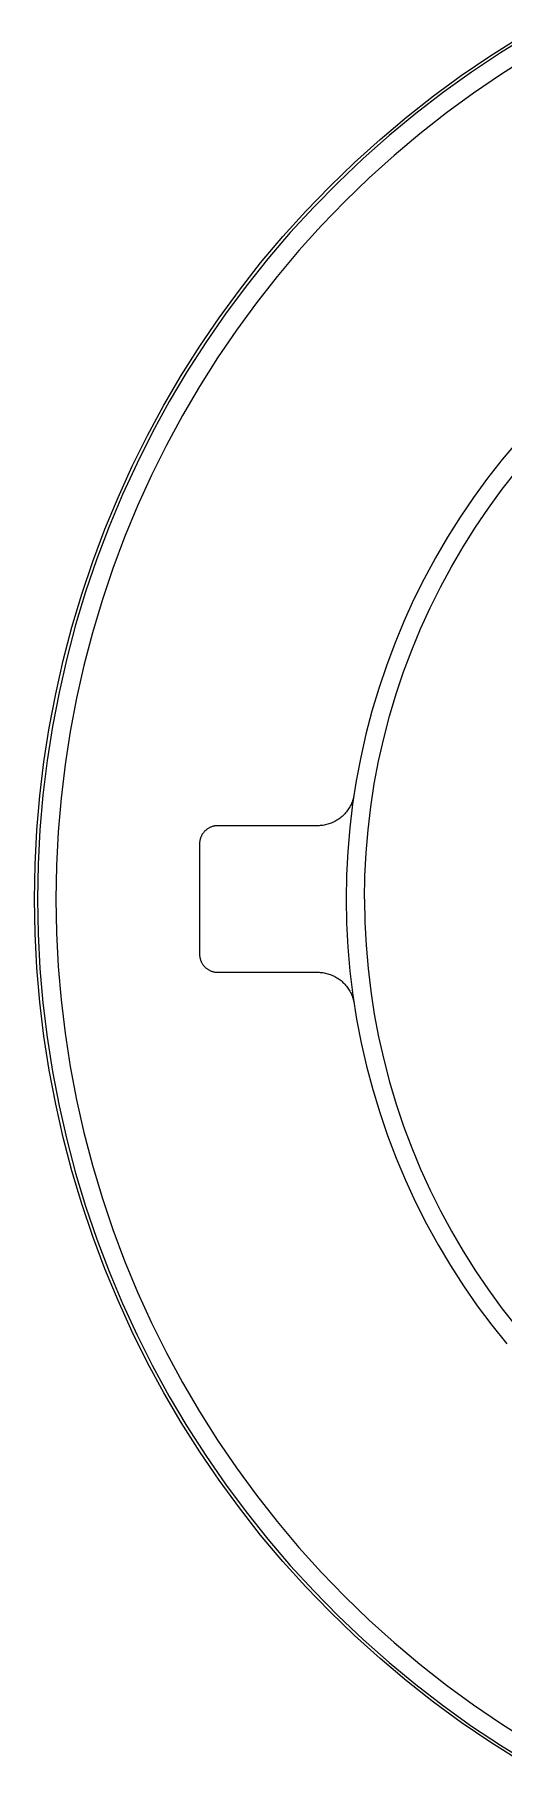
# Model space of a CAD drawing. Header units: metres. Extents: x 198 to 412, y -54 to 17.
# Drawn here: x 258.94137 to 258.95416, y -7.46985 to -7.42267 of the extents above; entities that cross this region are included whole.
import ezdxf

# ---------------------------------------------------------------- set-up
doc = ezdxf.new("R2010")
doc.units = ezdxf.units.M
doc.header["$LTSCALE"] = 10
doc.layers.add('01', color=1, linetype='Continuous')

# ---------------------------------------------------------------- blocks, each defined once
blk = doc.blocks.new('juego de ducha california')
for p, q in [((493.239601, 11757.575403, 0), (493.240395, 11757.575905, 0)), ((493.240701, 11757.575995, 0), (493.239896, 11757.575498, 0)), ((493.238825, 11757.574875, 0), (493.239601, 11757.575403, 0)), ((493.239896, 11757.575498, 0), (493.239107, 11757.574974, 0)), ((493.240697, 11757.575409, 0), (493.239919, 11757.574918, 0)), ((493.238067, 11757.57432, 0), (493.238825, 11757.574875, 0)), ((493.239107, 11757.574974, 0), (493.238338, 11757.574423, 0)), ((493.239919, 11757.574918, 0), (493.23916, 11757.574401, 0)), ((493.238338, 11757.574423, 0), (493.237588, 11757.573846, 0)), ((493.23916, 11757.574401, 0), (493.238418, 11757.573858, 0)), ((493.237329, 11757.57374, 0), (493.238067, 11757.57432, 0)), ((493.236611, 11757.573135, 0), (493.237329, 11757.57374, 0)), ((493.237588, 11757.573846, 0), (493.236858, 11757.573243, 0)), ((493.238418, 11757.573858, 0), (493.237695, 11757.57329, 0)), ((493.235913, 11757.572506, 0), (493.236611, 11757.573135, 0)), ((493.236858, 11757.573243, 0), (493.236149, 11757.572615, 0)), ((493.237695, 11757.57329, 0), (493.236992, 11757.572698, 0)), ((493.235238, 11757.571854, 0), (493.235913, 11757.572506, 0)), ((493.236149, 11757.572615, 0), (493.235463, 11757.571963, 0)), ((493.236992, 11757.572698, 0), (493.23631, 11757.572082, 0)), ((493.23631, 11757.572082, 0), (493.235649, 11757.571443, 0)), ((493.234586, 11757.571178, 0), (493.235238, 11757.571854, 0)), ((493.235463, 11757.571963, 0), (493.2348, 11757.571288, 0)), ((493.233957, 11757.570481, 0), (493.234586, 11757.571178, 0)), ((493.2348, 11757.571288, 0), (493.23416, 11757.570591, 0)), ((493.235649, 11757.571443, 0), (493.23501, 11757.570782, 0)), ((493.23416, 11757.570591, 0), (493.233544, 11757.569872, 0)), ((493.23501, 11757.570782, 0), (493.234394, 11757.5701, 0)), ((493.233352, 11757.569763, 0), (493.233957, 11757.570481, 0)), ((493.232771, 11757.569025, 0), (493.233352, 11757.569763, 0)), ((493.233544, 11757.569872, 0), (493.232954, 11757.569131, 0)), ((493.234394, 11757.5701, 0), (493.233802, 11757.569397, 0)), ((493.233802, 11757.569397, 0), (493.233234, 11757.568674, 0)), ((493.232217, 11757.568267, 0), (493.232771, 11757.569025, 0)), ((493.232954, 11757.569131, 0), (493.23239, 11757.568371, 0)), ((493.231689, 11757.567491, 0), (493.232217, 11757.568267, 0)), ((493.23239, 11757.568371, 0), (493.231852, 11757.567592, 0)), ((493.233234, 11757.568674, 0), (493.232691, 11757.567932, 0)), ((493.232691, 11757.567932, 0), (493.232174, 11757.567172, 0)), ((493.231187, 11757.566697, 0), (493.231689, 11757.567491, 0)), ((493.231852, 11757.567592, 0), (493.231342, 11757.566795, 0)), ((493.232174, 11757.567172, 0), (493.231683, 11757.566395, 0)), ((493.230713, 11757.565886, 0), (493.231187, 11757.566697, 0)), ((493.231342, 11757.566795, 0), (493.230859, 11757.565981, 0)), ((493.231683, 11757.566395, 0), (493.231219, 11757.565602, 0)), ((493.230267, 11757.56506, 0), (493.230713, 11757.565886, 0)), ((493.230859, 11757.565981, 0), (493.230405, 11757.565151, 0)), ((493.231219, 11757.565602, 0), (493.230782, 11757.564793, 0)), ((493.229849, 11757.564219, 0), (493.230267, 11757.56506, 0)), ((493.230405, 11757.565151, 0), (493.229979, 11757.564305, 0)), ((493.230782, 11757.564793, 0), (493.230373, 11757.56397, 0)), ((493.240363, 11757.564895, 0), (493.239945, 11757.564399, 0)), ((493.22946, 11757.563364, 0), (493.229849, 11757.564219, 0)), ((493.229979, 11757.564305, 0), (493.229583, 11757.563445, 0)), ((493.239945, 11757.564399, 0), (493.239544, 11757.563889, 0)), ((493.239943, 11757.563587, 0), (493.240333, 11757.564083, 0)), ((493.230373, 11757.56397, 0), (493.229993, 11757.563133, 0)), ((493.239544, 11757.563889, 0), (493.239161, 11757.563365, 0)), ((493.23957, 11757.563077, 0), (493.239943, 11757.563587, 0)), ((493.229101, 11757.562497, 0), (493.22946, 11757.563364, 0)), ((493.229583, 11757.563445, 0), (493.229217, 11757.562572, 0)), ((493.229993, 11757.563133, 0), (493.229641, 11757.562284, 0)), ((493.239161, 11757.563365, 0), (493.238796, 11757.562829, 0)), ((493.239214, 11757.562554, 0), (493.23957, 11757.563077, 0)), ((493.229217, 11757.562572, 0), (493.228882, 11757.561687, 0)), ((493.238796, 11757.562829, 0), (493.23845, 11757.56228, 0)), ((493.228771, 11757.561617, 0), (493.229101, 11757.562497, 0)), ((493.229641, 11757.562284, 0), (493.229318, 11757.561423, 0)), ((493.23845, 11757.56228, 0), (493.238122, 11757.56172, 0)), ((493.238877, 11757.56202, 0), (493.239214, 11757.562554, 0)), ((493.228882, 11757.561687, 0), (493.228577, 11757.560791, 0)), ((493.238122, 11757.56172, 0), (493.237814, 11757.561149, 0)), ((493.238558, 11757.561475, 0), (493.238877, 11757.56202, 0)), ((493.228472, 11757.560727, 0), (493.228771, 11757.561617, 0)), ((493.229318, 11757.561423, 0), (493.229025, 11757.560552, 0)), ((493.237814, 11757.561149, 0), (493.237525, 11757.560568, 0)), ((493.238258, 11757.560919, 0), (493.238558, 11757.561475, 0)), ((493.228203, 11757.559828, 0), (493.228472, 11757.560727, 0)), ((493.228577, 11757.560791, 0), (493.228303, 11757.559885, 0)), ((493.237977, 11757.560354, 0), (493.238258, 11757.560919, 0)), ((493.229025, 11757.560552, 0), (493.228762, 11757.559671, 0)), ((493.237525, 11757.560568, 0), (493.237257, 11757.559978, 0)), ((493.237715, 11757.559779, 0), (493.237977, 11757.560354, 0)), ((493.227966, 11757.558919, 0), (493.228203, 11757.559828, 0)), ((493.228303, 11757.559885, 0), (493.228061, 11757.55897, 0)), ((493.237257, 11757.559978, 0), (493.237008, 11757.559378, 0)), ((493.237473, 11757.559195, 0), (493.237715, 11757.559779, 0)), ((493.228762, 11757.559671, 0), (493.228529, 11757.558782, 0)), ((493.237008, 11757.559378, 0), (493.236781, 11757.558771, 0)), ((493.227759, 11757.558003, 0), (493.227966, 11757.558919, 0)), ((493.228061, 11757.55897, 0), (493.22785, 11757.558047, 0)), ((493.237252, 11757.558603, 0), (493.237473, 11757.559195, 0)), ((493.228529, 11757.558782, 0), (493.228327, 11757.557885, 0)), ((493.236781, 11757.558771, 0), (493.236574, 11757.558156, 0)), ((493.23705, 11757.558005, 0), (493.237252, 11757.558603, 0)), ((493.227584, 11757.557081, 0), (493.227759, 11757.558003, 0)), ((493.22785, 11757.558047, 0), (493.227671, 11757.557118, 0)), ((493.228327, 11757.557885, 0), (493.228155, 11757.556982, 0)), ((493.236574, 11757.558156, 0), (493.236388, 11757.557534, 0)), ((493.23687, 11757.557399, 0), (493.23705, 11757.558005, 0)), ((493.236388, 11757.557534, 0), (493.236224, 11757.556907, 0)), ((493.23671, 11757.556788, 0), (493.23687, 11757.557399, 0)), ((493.22744, 11757.556153, 0), (493.227584, 11757.557081, 0)), ((493.227671, 11757.557118, 0), (493.227525, 11757.556183, 0)), ((493.228155, 11757.556982, 0), (493.228015, 11757.556074, 0)), ((493.236224, 11757.556907, 0), (493.236081, 11757.556274, 0)), ((493.236571, 11757.556172, 0), (493.23671, 11757.556788, 0)), ((493.227328, 11757.55522, 0), (493.22744, 11757.556153, 0)), ((493.227525, 11757.556183, 0), (493.227411, 11757.555243, 0)), ((493.228015, 11757.556074, 0), (493.227905, 11757.555161, 0)), ((493.236081, 11757.556274, 0), (493.23596, 11757.555636, 0)), ((493.236453, 11757.555551, 0), (493.236571, 11757.556172, 0)), ((493.23596, 11757.555636, 0), (493.235861, 11757.554995, 0)), ((493.236356, 11757.554927, 0), (493.236453, 11757.555551, 0)), ((493.227248, 11757.554285, 0), (493.227328, 11757.55522, 0)), ((493.227411, 11757.555243, 0), (493.227329, 11757.5543, 0)), ((493.227905, 11757.555161, 0), (493.227827, 11757.554245, 0)), ((493.235832, 11757.55502, 0), (493.235818, 11757.554989, 0)), ((493.235844, 11757.555052, 0), (493.235832, 11757.55502, 0)), ((493.235856, 11757.555085, 0), (493.235844, 11757.555052, 0)), ((493.235867, 11757.555117, 0), (493.235856, 11757.555085, 0)), ((493.235876, 11757.555151, 0), (493.235867, 11757.555117, 0)), ((493.235884, 11757.555184, 0), (493.235876, 11757.555151, 0)), ((493.235892, 11757.555218, 0), (493.235884, 11757.555184, 0)), ((493.235434, 11757.554556, 0), (493.235404, 11757.554539, 0)), ((493.235463, 11757.554575, 0), (493.235434, 11757.554556, 0)), ((493.235491, 11757.554595, 0), (493.235463, 11757.554575, 0)), ((493.235519, 11757.554615, 0), (493.235491, 11757.554595, 0)), ((493.235546, 11757.554637, 0), (493.235519, 11757.554615, 0)), ((493.235572, 11757.554659, 0), (493.235546, 11757.554637, 0)), ((493.235598, 11757.554682, 0), (493.235572, 11757.554659, 0)), ((493.235622, 11757.554706, 0), (493.235598, 11757.554682, 0)), ((493.235646, 11757.554731, 0), (493.235622, 11757.554706, 0)), ((493.235669, 11757.554757, 0), (493.235646, 11757.554731, 0)), ((493.235691, 11757.554784, 0), (493.235669, 11757.554757, 0)), ((493.235712, 11757.554811, 0), (493.235691, 11757.554784, 0)), ((493.235732, 11757.554839, 0), (493.235712, 11757.554811, 0)), ((493.235751, 11757.554868, 0), (493.235732, 11757.554839, 0)), ((493.235769, 11757.554897, 0), (493.235751, 11757.554868, 0)), ((493.235787, 11757.554927, 0), (493.235769, 11757.554897, 0)), ((493.235861, 11757.554995, 0), (493.235783, 11757.554351, 0)), ((493.235803, 11757.554958, 0), (493.235787, 11757.554927, 0)), ((493.235818, 11757.554989, 0), (493.235803, 11757.554958, 0)), ((493.236281, 11757.5543, 0), (493.236356, 11757.554927, 0)), ((493.2272, 11757.553347, 0), (493.227248, 11757.554285, 0)), ((493.227329, 11757.5543, 0), (493.22728, 11757.553355, 0)), ((493.227827, 11757.554245, 0), (493.22778, 11757.553327, 0)), ((493.231714, 11757.554079, 0), (493.231708, 11757.554063, 0)), ((493.23172, 11757.554095, 0), (493.231714, 11757.554079, 0)), ((493.231727, 11757.554111, 0), (493.23172, 11757.554095, 0)), ((493.231734, 11757.554127, 0), (493.231727, 11757.554111, 0)), ((493.231742, 11757.554143, 0), (493.231734, 11757.554127, 0)), ((493.231751, 11757.554158, 0), (493.231742, 11757.554143, 0)), ((493.23176, 11757.554173, 0), (493.231751, 11757.554158, 0)), ((493.231769, 11757.554188, 0), (493.23176, 11757.554173, 0)), ((493.231779, 11757.554202, 0), (493.231769, 11757.554188, 0)), ((493.23179, 11757.554216, 0), (493.231779, 11757.554202, 0)), ((493.231801, 11757.55423, 0), (493.23179, 11757.554216, 0)), ((493.231812, 11757.554243, 0), (493.231801, 11757.55423, 0)), ((493.231824, 11757.554255, 0), (493.231812, 11757.554243, 0)), ((493.231836, 11757.554268, 0), (493.231824, 11757.554255, 0)), ((493.231849, 11757.55428, 0), (493.231836, 11757.554268, 0)), ((493.231862, 11757.554291, 0), (493.231849, 11757.55428, 0)), ((493.231876, 11757.554302, 0), (493.231862, 11757.554291, 0)), ((493.23189, 11757.554313, 0), (493.231876, 11757.554302, 0)), ((493.231904, 11757.554323, 0), (493.23189, 11757.554313, 0)), ((493.231919, 11757.554332, 0), (493.231904, 11757.554323, 0)), ((493.231934, 11757.554341, 0), (493.231919, 11757.554332, 0)), ((493.231949, 11757.55435, 0), (493.231934, 11757.554341, 0)), ((493.231964, 11757.554358, 0), (493.231949, 11757.55435, 0)), ((493.23198, 11757.554365, 0), (493.231964, 11757.554358, 0)), ((493.231996, 11757.554372, 0), (493.23198, 11757.554365, 0)), ((493.232013, 11757.554378, 0), (493.231996, 11757.554372, 0)), ((493.232029, 11757.554384, 0), (493.232013, 11757.554378, 0)), ((493.232046, 11757.554389, 0), (493.232029, 11757.554384, 0)), ((493.232063, 11757.554393, 0), (493.232046, 11757.554389, 0)), ((493.23208, 11757.554397, 0), (493.232063, 11757.554393, 0)), ((493.232097, 11757.554401, 0), (493.23208, 11757.554397, 0)), ((493.232114, 11757.554403, 0), (493.232097, 11757.554401, 0)), ((493.232131, 11757.554405, 0), (493.232114, 11757.554403, 0)), ((493.232149, 11757.554407, 0), (493.232131, 11757.554405, 0)), ((493.232166, 11757.554408, 0), (493.232149, 11757.554407, 0)), ((493.232184, 11757.554408, 0), (493.232166, 11757.554408, 0)), ((493.23491, 11757.554408, 0), (493.232184, 11757.554408, 0)), ((493.234944, 11757.554409, 0), (493.23491, 11757.554408, 0)), ((493.234979, 11757.55441, 0), (493.234944, 11757.554409, 0)), ((493.235013, 11757.554413, 0), (493.234979, 11757.55441, 0)), ((493.235047, 11757.554418, 0), (493.235013, 11757.554413, 0)), ((493.235081, 11757.554423, 0), (493.235047, 11757.554418, 0)), ((493.235115, 11757.554429, 0), (493.235081, 11757.554423, 0)), ((493.235149, 11757.554437, 0), (493.235115, 11757.554429, 0)), ((493.235182, 11757.554446, 0), (493.235149, 11757.554437, 0)), ((493.235215, 11757.554456, 0), (493.235182, 11757.554446, 0)), ((493.235248, 11757.554467, 0), (493.235215, 11757.554456, 0)), ((493.23528, 11757.554479, 0), (493.235248, 11757.554467, 0)), ((493.235312, 11757.554493, 0), (493.23528, 11757.554479, 0)), ((493.235343, 11757.554507, 0), (493.235312, 11757.554493, 0)), ((493.235374, 11757.554522, 0), (493.235343, 11757.554507, 0)), ((493.235404, 11757.554539, 0), (493.235374, 11757.554522, 0)), ((493.235783, 11757.554351, 0), (493.235728, 11757.553705, 0)), ((493.236227, 11757.553671, 0), (493.236281, 11757.5543, 0)), ((493.231685, 11757.553943, 0), (493.231684, 11757.553926, 0)), ((493.231684, 11757.553926, 0), (493.231684, 11757.553908, 0)), ((493.231684, 11757.553908, 0), (493.231684, 11757.550908, 0)), ((493.231686, 11757.55396, 0), (493.231685, 11757.553943, 0)), ((493.231689, 11757.553978, 0), (493.231686, 11757.55396, 0)), ((493.231691, 11757.553995, 0), (493.231689, 11757.553978, 0)), ((493.231695, 11757.554012, 0), (493.231691, 11757.553995, 0)), ((493.231698, 11757.554029, 0), (493.231695, 11757.554012, 0)), ((493.231703, 11757.554046, 0), (493.231698, 11757.554029, 0)), ((493.231708, 11757.554063, 0), (493.231703, 11757.554046, 0)), ((493.235728, 11757.553705, 0), (493.235695, 11757.553057, 0)), ((493.236194, 11757.55304, 0), (493.236227, 11757.553671, 0)), ((493.227184, 11757.552408, 0), (493.2272, 11757.553347, 0)), ((493.22728, 11757.553355, 0), (493.227264, 11757.552408, 0)), ((493.22778, 11757.553327, 0), (493.227764, 11757.552408, 0)), ((493.235695, 11757.553057, 0), (493.235684, 11757.552408, 0)), ((493.236184, 11757.552408, 0), (493.236194, 11757.55304, 0)), ((493.2272, 11757.551469, 0), (493.227184, 11757.552408, 0)), ((493.227264, 11757.552408, 0), (493.22728, 11757.551462, 0)), ((493.227764, 11757.552408, 0), (493.22778, 11757.551489, 0)), ((493.235684, 11757.552408, 0), (493.235695, 11757.55175, 0)), ((493.236184, 11757.552408, 0), (493.236194, 11757.551777, 0)), ((493.235695, 11757.55175, 0), (493.235729, 11757.551092, 0)), ((493.236194, 11757.551777, 0), (493.236227, 11757.551146, 0)), ((493.227248, 11757.550531, 0), (493.2272, 11757.551469, 0)), ((493.22728, 11757.551462, 0), (493.227329, 11757.550516, 0)), ((493.22778, 11757.551489, 0), (493.227827, 11757.550571, 0)), ((493.231684, 11757.550908, 0), (493.231684, 11757.550891, 0)), ((493.231684, 11757.550891, 0), (493.231685, 11757.550874, 0)), ((493.231685, 11757.550874, 0), (493.231686, 11757.550857, 0)), ((493.231686, 11757.550857, 0), (493.231688, 11757.55084, 0)), ((493.231688, 11757.55084, 0), (493.231691, 11757.550823, 0)), ((493.231691, 11757.550823, 0), (493.231694, 11757.550806, 0)), ((493.231694, 11757.550806, 0), (493.231698, 11757.55079, 0)), ((493.231698, 11757.55079, 0), (493.231702, 11757.550773, 0)), ((493.231702, 11757.550773, 0), (493.231707, 11757.550757, 0)), ((493.235729, 11757.551092, 0), (493.235786, 11757.550437, 0)), ((493.236227, 11757.551146, 0), (493.236281, 11757.550516, 0)), ((493.227328, 11757.549596, 0), (493.227248, 11757.550531, 0)), ((493.227329, 11757.550516, 0), (493.227411, 11757.549573, 0)), ((493.227827, 11757.550571, 0), (493.227905, 11757.549655, 0)), ((493.231707, 11757.550757, 0), (493.231713, 11757.550741, 0)), ((493.231713, 11757.550741, 0), (493.231718, 11757.550725, 0)), ((493.231718, 11757.550725, 0), (493.231725, 11757.550709, 0)), ((493.231725, 11757.550709, 0), (493.231732, 11757.550693, 0)), ((493.231732, 11757.550693, 0), (493.23174, 11757.550678, 0)), ((493.23174, 11757.550678, 0), (493.231748, 11757.550663, 0)), ((493.231748, 11757.550663, 0), (493.231756, 11757.550648, 0)), ((493.231756, 11757.550648, 0), (493.231766, 11757.550634, 0)), ((493.231766, 11757.550634, 0), (493.231775, 11757.55062, 0)), ((493.231775, 11757.55062, 0), (493.231785, 11757.550606, 0)), ((493.231785, 11757.550606, 0), (493.231796, 11757.550593, 0)), ((493.231796, 11757.550593, 0), (493.231807, 11757.55058, 0)), ((493.231807, 11757.55058, 0), (493.231818, 11757.550567, 0)), ((493.231818, 11757.550567, 0), (493.23183, 11757.550555, 0)), ((493.23183, 11757.550555, 0), (493.231842, 11757.550543, 0)), ((493.231842, 11757.550543, 0), (493.231855, 11757.550531, 0)), ((493.231855, 11757.550531, 0), (493.231868, 11757.55052, 0)), ((493.231868, 11757.55052, 0), (493.231882, 11757.55051, 0)), ((493.231882, 11757.55051, 0), (493.231895, 11757.5505, 0)), ((493.231895, 11757.5505, 0), (493.231909, 11757.55049, 0)), ((493.231909, 11757.55049, 0), (493.231924, 11757.550481, 0)), ((493.231924, 11757.550481, 0), (493.231939, 11757.550472, 0)), ((493.231939, 11757.550472, 0), (493.231954, 11757.550464, 0)), ((493.231954, 11757.550464, 0), (493.231969, 11757.550457, 0)), ((493.231969, 11757.550457, 0), (493.231984, 11757.55045, 0)), ((493.231984, 11757.55045, 0), (493.232, 11757.550443, 0)), ((493.232, 11757.550443, 0), (493.232016, 11757.550437, 0)), ((493.232016, 11757.550437, 0), (493.232032, 11757.550432, 0)), ((493.232032, 11757.550432, 0), (493.232049, 11757.550427, 0)), ((493.232049, 11757.550427, 0), (493.232065, 11757.550422, 0)), ((493.232065, 11757.550422, 0), (493.232082, 11757.550419, 0)), ((493.232082, 11757.550419, 0), (493.232099, 11757.550415, 0)), ((493.232099, 11757.550415, 0), (493.232116, 11757.550413, 0)), ((493.232116, 11757.550413, 0), (493.232133, 11757.550411, 0)), ((493.232133, 11757.550411, 0), (493.23215, 11757.550409, 0)), ((493.23215, 11757.550409, 0), (493.232167, 11757.550408, 0)), ((493.232167, 11757.550408, 0), (493.232184, 11757.550408, 0)), ((493.232184, 11757.550408, 0), (493.23491, 11757.550408, 0)), ((493.23491, 11757.550408, 0), (493.234944, 11757.550408, 0)), ((493.234944, 11757.550408, 0), (493.234979, 11757.550406, 0)), ((493.234979, 11757.550406, 0), (493.235013, 11757.550403, 0)), ((493.235013, 11757.550403, 0), (493.235047, 11757.550399, 0)), ((493.235047, 11757.550399, 0), (493.235081, 11757.550393, 0)), ((493.235081, 11757.550393, 0), (493.235115, 11757.550387, 0)), ((493.235115, 11757.550387, 0), (493.235149, 11757.550379, 0)), ((493.235149, 11757.550379, 0), (493.235182, 11757.55037, 0)), ((493.235182, 11757.55037, 0), (493.235215, 11757.55036, 0)), ((493.235215, 11757.55036, 0), (493.235248, 11757.550349, 0)), ((493.235248, 11757.550349, 0), (493.23528, 11757.550337, 0)), ((493.23528, 11757.550337, 0), (493.235312, 11757.550324, 0)), ((493.235312, 11757.550324, 0), (493.235343, 11757.550309, 0)), ((493.235343, 11757.550309, 0), (493.235374, 11757.550294, 0)), ((493.235786, 11757.550437, 0), (493.235866, 11757.549783, 0)), ((493.236281, 11757.550516, 0), (493.236356, 11757.549889, 0)), ((493.235374, 11757.550294, 0), (493.235404, 11757.550277, 0)), ((493.235404, 11757.550277, 0), (493.235434, 11757.55026, 0)), ((493.235434, 11757.55026, 0), (493.235463, 11757.550241, 0)), ((493.235463, 11757.550241, 0), (493.235491, 11757.550222, 0)), ((493.235491, 11757.550222, 0), (493.235519, 11757.550201, 0)), ((493.235519, 11757.550201, 0), (493.235546, 11757.55018, 0)), ((493.235546, 11757.55018, 0), (493.235572, 11757.550157, 0)), ((493.235572, 11757.550157, 0), (493.235598, 11757.550134, 0)), ((493.235598, 11757.550134, 0), (493.235622, 11757.55011, 0)), ((493.235622, 11757.55011, 0), (493.235646, 11757.550085, 0)), ((493.235646, 11757.550085, 0), (493.235669, 11757.550059, 0)), ((493.235669, 11757.550059, 0), (493.235691, 11757.550032, 0)), ((493.235691, 11757.550032, 0), (493.235712, 11757.550005, 0)), ((493.235712, 11757.550005, 0), (493.235732, 11757.549977, 0)), ((493.235732, 11757.549977, 0), (493.235751, 11757.549948, 0)), ((493.235751, 11757.549948, 0), (493.235769, 11757.549919, 0)), ((493.235769, 11757.549919, 0), (493.235787, 11757.549889, 0)), ((493.235787, 11757.549889, 0), (493.235803, 11757.549859, 0)), ((493.235803, 11757.549859, 0), (493.235818, 11757.549828, 0)), ((493.235818, 11757.549828, 0), (493.235832, 11757.549796, 0)), ((493.236356, 11757.549889, 0), (493.236453, 11757.549265, 0)), ((493.22744, 11757.548664, 0), (493.227328, 11757.549596, 0)), ((493.227411, 11757.549573, 0), (493.227525, 11757.548634, 0)), ((493.227905, 11757.549655, 0), (493.228015, 11757.548743, 0)), ((493.235832, 11757.549796, 0), (493.235844, 11757.549764, 0)), ((493.235844, 11757.549764, 0), (493.235856, 11757.549732, 0)), ((493.235856, 11757.549732, 0), (493.235867, 11757.549699, 0)), ((493.235866, 11757.549783, 0), (493.235968, 11757.549133, 0)), ((493.235867, 11757.549699, 0), (493.235876, 11757.549666, 0)), ((493.235876, 11757.549666, 0), (493.235884, 11757.549632, 0)), ((493.235884, 11757.549632, 0), (493.235892, 11757.549599, 0)), ((493.235968, 11757.549133, 0), (493.236093, 11757.548486, 0)), ((493.236453, 11757.549265, 0), (493.236571, 11757.548644, 0)), ((493.227584, 11757.547736, 0), (493.22744, 11757.548664, 0)), ((493.227525, 11757.548634, 0), (493.227671, 11757.547699, 0)), ((493.228015, 11757.548743, 0), (493.228155, 11757.547834, 0)), ((493.236093, 11757.548486, 0), (493.23624, 11757.547845, 0)), ((493.236571, 11757.548644, 0), (493.23671, 11757.548028, 0)), ((493.23671, 11757.548028, 0), (493.23687, 11757.547417, 0)), ((493.227759, 11757.546813, 0), (493.227584, 11757.547736, 0)), ((493.227671, 11757.547699, 0), (493.22785, 11757.546769, 0)), ((493.228155, 11757.547834, 0), (493.228327, 11757.546931, 0)), ((493.23624, 11757.547845, 0), (493.236409, 11757.547209, 0)), ((493.236409, 11757.547209, 0), (493.2366, 11757.546579, 0)), ((493.23687, 11757.547417, 0), (493.23705, 11757.546812, 0)), ((493.227966, 11757.545897, 0), (493.227759, 11757.546813, 0)), ((493.22785, 11757.546769, 0), (493.228061, 11757.545846, 0)), ((493.228327, 11757.546931, 0), (493.228529, 11757.546035, 0)), ((493.2366, 11757.546579, 0), (493.236813, 11757.545956, 0)), ((493.23705, 11757.546812, 0), (493.237252, 11757.546213, 0)), ((493.237252, 11757.546213, 0), (493.237473, 11757.545621, 0)), ((493.228203, 11757.544989, 0), (493.227966, 11757.545897, 0)), ((493.228061, 11757.545846, 0), (493.228303, 11757.544931, 0)), ((493.228529, 11757.546035, 0), (493.228762, 11757.545145, 0)), ((493.236813, 11757.545956, 0), (493.237047, 11757.54534, 0)), ((493.237473, 11757.545621, 0), (493.237715, 11757.545038, 0)), ((493.228762, 11757.545145, 0), (493.229025, 11757.544265, 0)), ((493.237047, 11757.54534, 0), (493.237303, 11757.544734, 0)), ((493.228472, 11757.544089, 0), (493.228203, 11757.544989, 0)), ((493.228303, 11757.544931, 0), (493.228577, 11757.544025, 0)), ((493.237303, 11757.544734, 0), (493.237579, 11757.544136, 0)), ((493.237715, 11757.545038, 0), (493.237977, 11757.544463, 0)), ((493.229025, 11757.544265, 0), (493.229318, 11757.543393, 0)), ((493.237977, 11757.544463, 0), (493.238258, 11757.543897, 0)), ((493.228771, 11757.543199, 0), (493.228472, 11757.544089, 0)), ((493.228577, 11757.544025, 0), (493.228882, 11757.543129, 0)), ((493.237579, 11757.544136, 0), (493.237876, 11757.543549, 0)), ((493.238258, 11757.543897, 0), (493.238558, 11757.543341, 0)), ((493.229318, 11757.543393, 0), (493.229641, 11757.542533, 0)), ((493.237876, 11757.543549, 0), (493.238193, 11757.542972, 0)), ((493.238558, 11757.543341, 0), (493.238877, 11757.542796, 0)), ((493.229101, 11757.54232, 0), (493.228771, 11757.543199, 0)), ((493.228882, 11757.543129, 0), (493.229217, 11757.542244, 0)), ((493.238193, 11757.542972, 0), (493.23853, 11757.542406, 0)), ((493.238877, 11757.542796, 0), (493.239214, 11757.542262, 0)), ((493.22946, 11757.541452, 0), (493.229101, 11757.54232, 0)), ((493.229641, 11757.542533, 0), (493.229993, 11757.541683, 0)), ((493.23853, 11757.542406, 0), (493.238886, 11757.541852, 0)), ((493.229217, 11757.542244, 0), (493.229583, 11757.541371, 0)), ((493.238886, 11757.541852, 0), (493.239261, 11757.541311, 0)), ((493.239214, 11757.542262, 0), (493.23957, 11757.54174, 0)), ((493.229849, 11757.540597, 0), (493.22946, 11757.541452, 0)), ((493.229583, 11757.541371, 0), (493.229979, 11757.540511, 0)), ((493.229993, 11757.541683, 0), (493.230373, 11757.540847, 0)), ((493.23957, 11757.54174, 0), (493.239943, 11757.54123, 0)), ((493.239261, 11757.541311, 0), (493.239655, 11757.540784, 0)), ((493.239943, 11757.54123, 0), (493.240333, 11757.540733, 0)), ((493.230267, 11757.539756, 0), (493.229849, 11757.540597, 0)), ((493.229979, 11757.540511, 0), (493.230405, 11757.539666, 0)), ((493.230373, 11757.540847, 0), (493.230782, 11757.540023, 0)), ((493.239655, 11757.540784, 0), (493.240066, 11757.54027, 0)), ((493.230782, 11757.540023, 0), (493.231219, 11757.539215, 0)), ((493.230713, 11757.53893, 0), (493.230267, 11757.539756, 0)), ((493.230405, 11757.539666, 0), (493.230859, 11757.538835, 0)), ((493.231219, 11757.539215, 0), (493.231683, 11757.538421, 0)), ((493.231187, 11757.53812, 0), (493.230713, 11757.53893, 0)), ((493.230859, 11757.538835, 0), (493.231342, 11757.538021, 0)), ((493.231689, 11757.537326, 0), (493.231187, 11757.53812, 0)), ((493.231683, 11757.538421, 0), (493.232174, 11757.537644, 0)), ((493.231342, 11757.538021, 0), (493.231852, 11757.537224, 0)), ((493.232174, 11757.537644, 0), (493.232691, 11757.536884, 0)), ((493.232217, 11757.536549, 0), (493.231689, 11757.537326, 0)), ((493.231852, 11757.537224, 0), (493.23239, 11757.536445, 0)), ((493.232691, 11757.536884, 0), (493.233234, 11757.536142, 0)), ((493.232771, 11757.535792, 0), (493.232217, 11757.536549, 0)), ((493.23239, 11757.536445, 0), (493.232954, 11757.535685, 0)), ((493.233352, 11757.535053, 0), (493.232771, 11757.535792, 0)), ((493.232954, 11757.535685, 0), (493.233544, 11757.534945, 0)), ((493.233234, 11757.536142, 0), (493.233802, 11757.535419, 0)), ((493.233802, 11757.535419, 0), (493.234394, 11757.534716, 0)), ((493.233957, 11757.534335, 0), (493.233352, 11757.535053, 0)), ((493.233544, 11757.534945, 0), (493.23416, 11757.534226, 0)), ((493.234586, 11757.533638, 0), (493.233957, 11757.534335, 0)), ((493.234394, 11757.534716, 0), (493.23501, 11757.534034, 0)), ((493.23416, 11757.534226, 0), (493.2348, 11757.533528, 0)), ((493.23501, 11757.534034, 0), (493.235649, 11757.533373, 0)), ((493.235238, 11757.532963, 0), (493.234586, 11757.533638, 0)), ((493.2348, 11757.533528, 0), (493.235463, 11757.532853, 0)), ((493.235649, 11757.533373, 0), (493.23631, 11757.532734, 0)), ((493.235913, 11757.53231, 0), (493.235238, 11757.532963, 0)), ((493.235463, 11757.532853, 0), (493.236149, 11757.532201, 0)), ((493.23631, 11757.532734, 0), (493.236992, 11757.532118, 0)), ((493.236611, 11757.531681, 0), (493.235913, 11757.53231, 0)), ((493.236149, 11757.532201, 0), (493.236858, 11757.531573, 0)), ((493.236992, 11757.532118, 0), (493.237695, 11757.531526, 0)), ((493.237329, 11757.531076, 0), (493.236611, 11757.531681, 0)), ((493.236858, 11757.531573, 0), (493.237588, 11757.530971, 0)), ((493.237695, 11757.531526, 0), (493.238418, 11757.530958, 0)), ((493.238067, 11757.530496, 0), (493.237329, 11757.531076, 0)), ((493.237588, 11757.530971, 0), (493.238338, 11757.530393, 0)), ((493.238418, 11757.530958, 0), (493.23916, 11757.530416, 0)), ((493.238825, 11757.529941, 0), (493.238067, 11757.530496, 0)), ((493.238338, 11757.530393, 0), (493.239107, 11757.529842, 0)), ((493.23916, 11757.530416, 0), (493.239919, 11757.529898, 0)), ((493.239601, 11757.529413, 0), (493.238825, 11757.529941, 0)), ((493.239107, 11757.529842, 0), (493.239896, 11757.529318, 0)), ((493.239919, 11757.529898, 0), (493.240697, 11757.529407, 0)), ((493.240395, 11757.528912, 0), (493.239601, 11757.529413, 0)), ((493.239896, 11757.529318, 0), (493.240701, 11757.528821, 0))]:
    blk.add_line(p, q)

msp = doc.modelspace()

# ---------------------------------------------------------------- block references
at = {"layer": '01'}
msp.add_blockref('juego de ducha california', (-234.285818, -11764.998667, 0), dxfattribs=at)

doc.saveas('drawing.dxf')
